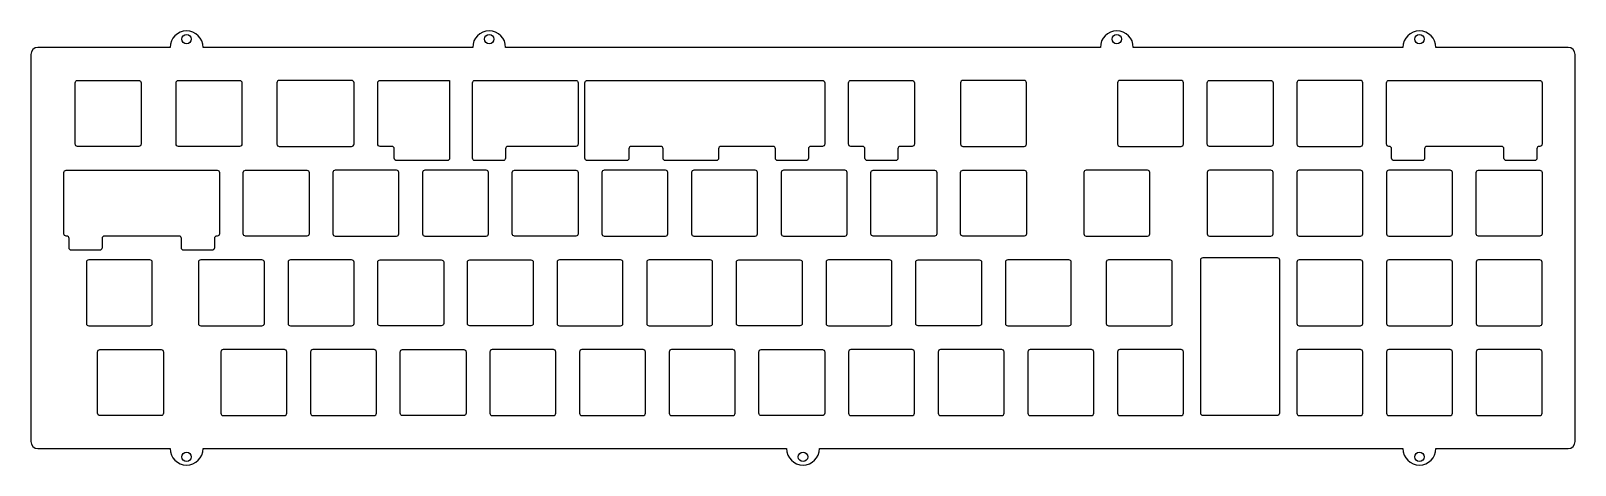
# Model space of a CAD drawing. Header units: millimetres. Extents: x -324 to 4, y -8 to 84.
import ezdxf

# ---------------------------------------------------------------- set-up
doc = ezdxf.new("R2010")
doc.units = ezdxf.units.MM
doc.layers.get('0').update_dxf_attribs({"linetype": 'CONTINUOUS'})

msp = doc.modelspace()

# ---------------------------------------------------------------- linework, layer by layer
for points in [[(-322.0875, 80.7, 0.414213562), (-323.5875, 79.2), (-323.5875, -3, 0.414213562), (-322.0875, -4.5), (-294.0125, -4.5, 1), (-287.0125, -4.5), (-163.04375, -4.5, 1), (-156.04375, -4.5), (-32.075, -4.5, 1), (-25.075, -4.5), (3, -4.5, 0.414213562), (4.5, -3), (4.5, 79.2, 0.414213562), (3, 80.7), (-25.075, 80.7, 1), (-32.075, 80.7), (-89.36875, 80.7, 1), (-96.36875, 80.7), (-222.7185, 80.7, 1), (-229.7185, 80.7), (-287.0125, 80.7, 1), (-294.0125, 80.7)], [(-300.68125, 59.675), (-313.68125, 59.675, -0.414213562), (-314.18125, 60.175), (-314.18125, 73.175, -0.414213562), (-313.68125, 73.675), (-300.68125, 73.675, -0.414213562), (-300.18125, 73.175), (-300.18125, 60.175, -0.414213562)], [(-292.75, 60.175), (-292.75, 73.175, -0.414213562), (-292.25, 73.675), (-279.25, 73.675, -0.414213562), (-278.75, 73.175), (-278.75, 60.175, -0.414213562), (-279.25, 59.675), (-292.25, 59.675, -0.414213562)], [(-255.4375, 59.675, 0.414213562), (-254.9375, 60.175), (-254.9375, 73.175, 0.414213562), (-255.4375, 73.675), (-270.81875, 73.675, 0.414213562), (-271.31875, 73.175), (-271.31875, 60.175, 0.414213562), (-270.81875, 59.675)], [(-246.38125, 59.175, 0.414213562), (-246.88125, 59.675), (-249.3875, 59.675, -0.414213562), (-249.8875, 60.175), (-249.8875, 73.175, -0.414213562), (-249.3875, 73.675), (-234.6245, 73.675), (-234.6245, 71.675), (-234.625, 71.675), (-234.625, 57.175, -0.414213562), (-235.125, 56.675), (-245.88125, 56.675, -0.414213562), (-246.38125, 57.175)], [(-229.2505, 73.675), (-207.8125, 73.675, -0.414213562), (-207.3125, 73.175), (-207.3125, 60.175, -0.414213562), (-207.8125, 59.675), (-222.2505, 59.675, 0.414213562), (-222.7505, 59.175), (-222.7505, 57.175, -0.414213562), (-223.2505, 56.675), (-229.2505, 56.675, -0.414213562), (-229.7505, 57.175), (-229.7505, 71.675), (-229.7505, 73.175, -0.414213562)], [(-189.26925, 59.175, 0.414213562), (-189.76925, 59.675), (-196.025, 59.675, 0.414213562), (-196.525, 59.175), (-196.525, 57.175, -0.414213562), (-197.025, 56.675), (-205.3745, 56.675, -0.414213562), (-205.8745, 57.175), (-205.8745, 73.175, -0.414213562), (-205.3745, 73.675), (-155.425, 73.675, -0.414213562), (-154.925, 73.175), (-154.925, 60.175, -0.414213562), (-155.425, 59.675), (-157.89325, 59.675, 0.414213562), (-158.39325, 59.175), (-158.39325, 57.175, -0.414213562), (-158.89325, 56.675), (-164.89325, 56.675, -0.414213562), (-165.39325, 57.175), (-165.39325, 59.175, 0.414213562), (-165.89325, 59.675), (-176.975, 59.675, 0.414213562), (-177.475, 59.175), (-177.475, 57.175, -0.414213562), (-177.975, 56.675), (-188.76925, 56.675, -0.414213562), (-189.26925, 57.175)], [(-138.875, 59.675, 0.414213562), (-139.375, 59.175), (-139.375, 57.175, -0.414213562), (-139.875, 56.675), (-145.875, 56.675, -0.414213562), (-146.375, 57.175), (-146.375, 59.175, 0.414213562), (-146.875, 59.675), (-149.375, 59.675, -0.414213562), (-149.875, 60.175), (-149.875, 73.175, -0.414213562), (-149.375, 73.675), (-136.375, 73.675, -0.414213562), (-135.875, 73.175), (-135.875, 60.175, -0.414213562), (-136.375, 59.675)], [(-125.5625, 73.675, 0.414213562), (-126.0625, 73.175), (-126.0625, 60.175, 0.414213562), (-125.5625, 59.675), (-112.5625, 59.675, 0.414213562), (-112.0625, 60.175), (-112.0625, 73.175, 0.414213562), (-112.5625, 73.675)], [(-78.725, 73.175, 0.414213562), (-79.225, 73.675), (-92.225, 73.675, 0.414213562), (-92.725, 73.175), (-92.725, 60.175, 0.414213562), (-92.225, 59.675), (-79.225, 59.675, 0.414213562), (-78.725, 60.175)], [(-73.675, 60.175), (-73.675, 73.175, -0.414213562), (-73.175, 73.675), (-60.175, 73.675, -0.414213562), (-59.675, 73.175), (-59.675, 60.175, -0.414213562), (-60.175, 59.675), (-73.175, 59.675, -0.414213562)], [(-41.125, 59.675, 0.414213562), (-40.625, 60.175), (-40.625, 73.175, 0.414213562), (-41.125, 73.675), (-54.125, 73.675, 0.414213562), (-54.625, 73.175), (-54.625, 60.175, 0.414213562), (-54.125, 59.675)], [(-3.112, 59.675, 0.414213562), (-3.612, 59.175), (-3.612, 57.175, -0.414213562), (-4.112, 56.675), (-10.112, 56.675, -0.414213562), (-10.612, 57.175), (-10.612, 59.175, 0.414213562), (-11.112, 59.675), (-26.988, 59.675, 0.414213562), (-27.488, 59.175), (-27.488, 57.175, -0.414213562), (-27.988, 56.675), (-33.988, 56.675, -0.414213562), (-34.488, 57.175), (-34.488, 59.175, 0.414213562), (-34.988, 59.675), (-35.075, 59.675, -0.414213562), (-35.575, 60.175), (-35.575, 73.175, -0.414213562), (-35.075, 73.675), (-3.025, 73.675, -0.414213562), (-2.525, 73.175), (-2.525, 60.175, -0.414213562), (-3.025, 59.675)], [(-284.0995, 40.625, 0.414213562), (-284.5995, 40.125), (-284.5995, 38.125, -0.414213562), (-285.0995, 37.625), (-291.0995, 37.625, -0.414213562), (-291.5995, 38.125), (-291.5995, 40.125, 0.414213562), (-292.0995, 40.625), (-307.9755, 40.625, 0.414213562), (-308.4755, 40.125), (-308.4755, 38.125, -0.414213562), (-308.9755, 37.625), (-314.9755, 37.625, -0.414213562), (-315.4755, 38.125), (-315.4755, 40.125, 0.414213562), (-315.9755, 40.625), (-316.0625, 40.625, -0.414213562), (-316.5625, 41.125), (-316.5625, 54.125, -0.414213562), (-316.0625, 54.625), (-284.0125, 54.625, -0.414213562), (-283.5125, 54.125), (-283.5125, 41.125, -0.414213562), (-284.0125, 40.625)], [(-277.9625, 54.625), (-264.9625, 54.625, -0.414213562), (-264.4625, 54.125), (-264.4625, 41.125, -0.414213562), (-264.9625, 40.625), (-277.9625, 40.625, -0.414213562), (-278.4625, 41.125), (-278.4625, 54.125, -0.414213562)], [(-259.4125, 41.125, 0.414213562), (-258.9125, 40.625), (-245.9125, 40.625, 0.414213562), (-245.4125, 41.125), (-245.4125, 54.125, 0.414213562), (-245.9125, 54.625), (-258.9125, 54.625, 0.414213562), (-259.4125, 54.125)], [(-226.3625, 54.125, 0.414213562), (-226.8625, 54.625), (-239.8625, 54.625, 0.414213562), (-240.3625, 54.125), (-240.3625, 41.125, 0.414213562), (-239.8625, 40.625), (-226.8625, 40.625, 0.414213562), (-226.3625, 41.125)], [(-220.8125, 54.625), (-207.8125, 54.625, -0.414213562), (-207.3125, 54.125), (-207.3125, 41.125, -0.414213562), (-207.8125, 40.625), (-220.8125, 40.625, -0.414213562), (-221.3125, 41.125), (-221.3125, 54.125, -0.414213562)], [(-188.2625, 54.125, 0.414213562), (-188.7625, 54.625), (-201.7625, 54.625, 0.414213562), (-202.2625, 54.125), (-202.2625, 41.125, 0.414213562), (-201.7625, 40.625), (-188.7625, 40.625, 0.414213562), (-188.2625, 41.125)], [(-169.7125, 40.625, 0.414213562), (-169.2125, 41.125), (-169.2125, 54.125, 0.414213562), (-169.7125, 54.625), (-182.7125, 54.625, 0.414213562), (-183.2125, 54.125), (-183.2125, 41.125, 0.414213562), (-182.7125, 40.625)], [(-150.1625, 54.125, 0.414213562), (-150.6625, 54.625), (-163.6625, 54.625, 0.414213562), (-164.1625, 54.125), (-164.1625, 41.125, 0.414213562), (-163.6625, 40.625), (-150.6625, 40.625, 0.414213562), (-150.1625, 41.125)], [(-131.1125, 54.125), (-131.1125, 41.125, -0.414213562), (-131.6125, 40.625), (-144.6125, 40.625, -0.414213562), (-145.1125, 41.125), (-145.1125, 54.125, -0.414213562), (-144.6125, 54.625), (-131.6125, 54.625, -0.414213562)], [(-112.5625, 40.625), (-125.5625, 40.625, -0.414213562), (-126.0625, 41.125), (-126.0625, 54.125, -0.414213562), (-125.5625, 54.625), (-112.5625, 54.625, -0.414213562), (-112.0625, 54.125), (-112.0625, 41.125, -0.414213562)], [(-85.86875, 54.125, 0.414213562), (-86.36875, 54.625), (-99.36875, 54.625, 0.414213562), (-99.86875, 54.125), (-99.86875, 41.125, 0.414213562), (-99.36875, 40.625), (-86.36875, 40.625, 0.414213562), (-85.86875, 41.125)], [(-73.675, 41.125, 0.414213562), (-73.175, 40.625), (-60.175, 40.625, 0.414213562), (-59.675, 41.125), (-59.675, 54.125, 0.414213562), (-60.175, 54.625), (-73.175, 54.625, 0.414213562), (-73.675, 54.125)], [(-54.625, 41.125, 0.414213562), (-54.125, 40.625), (-41.125, 40.625, 0.414213562), (-40.625, 41.125), (-40.625, 54.125, 0.414213562), (-41.125, 54.625), (-54.125, 54.625, 0.414213562), (-54.625, 54.125)], [(-21.575, 54.125, 0.414213562), (-22.075, 54.625), (-35.075, 54.625, 0.414213562), (-35.575, 54.125), (-35.575, 41.125, 0.414213562), (-35.075, 40.625), (-22.075, 40.625, 0.414213562), (-21.575, 41.125)], [(-3.025, 40.625), (-16.025, 40.625, -0.414213562), (-16.525, 41.125), (-16.525, 54.125, -0.414213562), (-16.025, 54.625), (-3.025, 54.625, -0.414213562), (-2.525, 54.125), (-2.525, 41.125, -0.414213562)], [(-298.3, 21.575, 0.414213562), (-297.8, 22.075), (-297.8, 35.075, 0.414213562), (-298.3, 35.575), (-311.3, 35.575, 0.414213562), (-311.8, 35.075), (-311.8, 22.075, 0.414213562), (-311.3, 21.575)], [(-274.4875, 21.575, 0.414213562), (-273.9875, 22.075), (-273.9875, 35.075, 0.414213562), (-274.4875, 35.575), (-287.4875, 35.575, 0.414213562), (-287.9875, 35.075), (-287.9875, 22.075, 0.414213562), (-287.4875, 21.575)], [(-255.4375, 21.575, 0.414213562), (-254.9375, 22.075), (-254.9375, 35.075, 0.414213562), (-255.4375, 35.575), (-268.4375, 35.575, 0.414213562), (-268.9375, 35.075), (-268.9375, 22.075, 0.414213562), (-268.4375, 21.575)], [(-235.8875, 35.075), (-235.8875, 22.075, -0.414213562), (-236.3875, 21.575), (-249.3875, 21.575, -0.414213562), (-249.8875, 22.075), (-249.8875, 35.075, -0.414213562), (-249.3875, 35.575), (-236.3875, 35.575, -0.414213562)], [(-216.8375, 35.075), (-216.8375, 22.075, -0.414213562), (-217.3375, 21.575), (-230.3375, 21.575, -0.414213562), (-230.8375, 22.075), (-230.8375, 35.075, -0.414213562), (-230.3375, 35.575), (-217.3375, 35.575, -0.414213562)], [(-211.7875, 22.075, 0.414213562), (-211.2875, 21.575), (-198.2875, 21.575, 0.414213562), (-197.7875, 22.075), (-197.7875, 35.075, 0.414213562), (-198.2875, 35.575), (-211.2875, 35.575, 0.414213562), (-211.7875, 35.075)], [(-179.2375, 21.575, 0.414213562), (-178.7375, 22.075), (-178.7375, 35.075, 0.414213562), (-179.2375, 35.575), (-192.2375, 35.575, 0.414213562), (-192.7375, 35.075), (-192.7375, 22.075, 0.414213562), (-192.2375, 21.575)], [(-159.6875, 35.075), (-159.6875, 22.075, -0.414213562), (-160.1875, 21.575), (-173.1875, 21.575, -0.414213562), (-173.6875, 22.075), (-173.6875, 35.075, -0.414213562), (-173.1875, 35.575), (-160.1875, 35.575, -0.414213562)], [(-154.6375, 22.075, 0.414213562), (-154.1375, 21.575), (-141.1375, 21.575, 0.414213562), (-140.6375, 22.075), (-140.6375, 35.075, 0.414213562), (-141.1375, 35.575), (-154.1375, 35.575, 0.414213562), (-154.6375, 35.075)], [(-121.5875, 35.075), (-121.5875, 22.075, -0.414213562), (-122.0875, 21.575), (-135.0875, 21.575, -0.414213562), (-135.5875, 22.075), (-135.5875, 35.075, -0.414213562), (-135.0875, 35.575), (-122.0875, 35.575, -0.414213562)], [(-103.0375, 21.575, 0.414213562), (-102.5375, 22.075), (-102.5375, 35.075, 0.414213562), (-103.0375, 35.575), (-116.0375, 35.575, 0.414213562), (-116.5375, 35.075), (-116.5375, 22.075, 0.414213562), (-116.0375, 21.575)], [(-81.60625, 21.575, 0.414213562), (-81.10625, 22.075), (-81.10625, 35.075, 0.414213562), (-81.60625, 35.575), (-94.60625, 35.575, 0.414213562), (-95.10625, 35.075), (-95.10625, 22.075, 0.414213562), (-94.60625, 21.575)], [(-58.32529, 35.575), (-58.32529, 3.025, -0.414213562), (-58.82529, 2.525), (-74.52515, 2.525, -0.414213562), (-75.02515, 3.025), (-75.02515, 35.575, -0.414213562), (-74.52515, 36.075), (-58.82529, 36.075, -0.414213562)], [(-41.125, 21.575, 0.414213562), (-40.625, 22.075), (-40.625, 35.075, 0.414213562), (-41.125, 35.575), (-54.125, 35.575, 0.414213562), (-54.625, 35.075), (-54.625, 22.075, 0.414213562), (-54.125, 21.575)], [(-22.075, 21.575, 0.414213562), (-21.575, 22.075), (-21.575, 35.075, 0.414213562), (-22.075, 35.575), (-35.075, 35.575, 0.414213562), (-35.575, 35.075), (-35.575, 22.075, 0.414213562), (-35.075, 21.575)], [(-3.025, 21.575, 0.414213562), (-2.525, 22.075), (-2.525, 35.075, 0.414213562), (-3.025, 35.575), (-16.025, 35.575, 0.414213562), (-16.525, 35.075), (-16.525, 22.075, 0.414213562), (-16.025, 21.575)], [(-295.41875, 16.025), (-295.41875, 3.025, -0.414213562), (-295.91875, 2.525), (-308.91875, 2.525, -0.414213562), (-309.41875, 3.025), (-309.41875, 16.025, -0.414213562), (-308.91875, 16.525), (-295.91875, 16.525, -0.414213562)], [(-269.725, 2.525, 0.414213562), (-269.225, 3.025), (-269.225, 16.025, 0.414213562), (-269.725, 16.525), (-282.725, 16.525, 0.414213562), (-283.225, 16.025), (-283.225, 3.025, 0.414213562), (-282.725, 2.525)], [(-250.675, 2.525, 0.414213562), (-250.175, 3.025), (-250.175, 16.025, 0.414213562), (-250.675, 16.525), (-263.675, 16.525, 0.414213562), (-264.175, 16.025), (-264.175, 3.025, 0.414213562), (-263.675, 2.525)], [(-231.125, 16.025), (-231.125, 3.025, -0.414213562), (-231.625, 2.525), (-244.625, 2.525, -0.414213562), (-245.125, 3.025), (-245.125, 16.025, -0.414213562), (-244.625, 16.525), (-231.625, 16.525, -0.414213562)], [(-212.575, 2.525, 0.414213562), (-212.075, 3.025), (-212.075, 16.025, 0.414213562), (-212.575, 16.525), (-225.575, 16.525, 0.414213562), (-226.075, 16.025), (-226.075, 3.025, 0.414213562), (-225.575, 2.525)], [(-193.525, 2.525, 0.414213562), (-193.025, 3.025), (-193.025, 16.025, 0.414213562), (-193.525, 16.525), (-206.525, 16.525, 0.414213562), (-207.025, 16.025), (-207.025, 3.025, 0.414213562), (-206.525, 2.525)], [(-174.475, 2.525, 0.414213562), (-173.975, 3.025), (-173.975, 16.025, 0.414213562), (-174.475, 16.525), (-187.475, 16.525, 0.414213562), (-187.975, 16.025), (-187.975, 3.025, 0.414213562), (-187.475, 2.525)], [(-154.925, 16.025), (-154.925, 3.025, -0.414213562), (-155.425, 2.525), (-168.425, 2.525, -0.414213562), (-168.925, 3.025), (-168.925, 16.025, -0.414213562), (-168.425, 16.525), (-155.425, 16.525, -0.414213562)], [(-136.375, 2.525, 0.414213562), (-135.875, 3.025), (-135.875, 16.025, 0.414213562), (-136.375, 16.525), (-149.375, 16.525, 0.414213562), (-149.875, 16.025), (-149.875, 3.025, 0.414213562), (-149.375, 2.525)], [(-130.825, 3.025, 0.414213562), (-130.325, 2.525), (-117.325, 2.525, 0.414213562), (-116.825, 3.025), (-116.825, 16.025, 0.414213562), (-117.325, 16.525), (-130.325, 16.525, 0.414213562), (-130.825, 16.025)], [(-98.275, 2.525, 0.414213562), (-97.775, 3.025), (-97.775, 16.025, 0.414213562), (-98.275, 16.525), (-111.275, 16.525, 0.414213562), (-111.775, 16.025), (-111.775, 3.025, 0.414213562), (-111.275, 2.525)], [(-79.225, 2.525, 0.414213562), (-78.725, 3.025), (-78.725, 16.025, 0.414213562), (-79.225, 16.525), (-92.225, 16.525, 0.414213562), (-92.725, 16.025), (-92.725, 3.025, 0.414213562), (-92.225, 2.525)], [(-54.625, 3.025, 0.414213562), (-54.125, 2.525), (-41.125, 2.525, 0.414213562), (-40.625, 3.025), (-40.625, 16.025, 0.414213562), (-41.125, 16.525), (-54.125, 16.525, 0.414213562), (-54.625, 16.025)], [(-35.575, 3.025, 0.414213562), (-35.075, 2.525), (-22.075, 2.525, 0.414213562), (-21.575, 3.025), (-21.575, 16.025, 0.414213562), (-22.075, 16.525), (-35.075, 16.525, 0.414213562), (-35.575, 16.025)], [(-3.025, 2.525, 0.414213562), (-2.525, 3.025), (-2.525, 16.025, 0.414213562), (-3.025, 16.525), (-16.025, 16.525, 0.414213562), (-16.525, 16.025), (-16.525, 3.025, 0.414213562), (-16.025, 2.525)]]:
    msp.add_lwpolyline(points, format="xyb", close=True)
for centre in [(-290.5125, 82.45), (-226.2185, 82.45), (-92.86875, 82.45), (-28.575, 82.45), (-290.5125, -6.25), (-159.54375, -6.25), (-28.575, -6.25)]:
    msp.add_circle(centre, 1)

doc.saveas('drawing.dxf')
